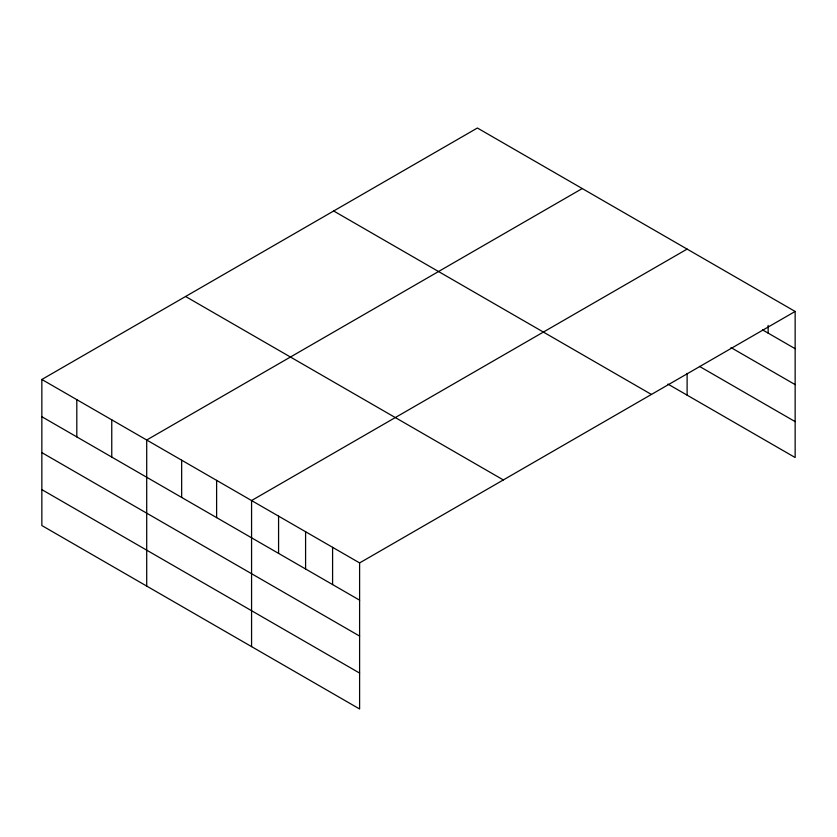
<?xml version="1.0" encoding="UTF-8"?>
<svg xmlns="http://www.w3.org/2000/svg" width="837" height="837" viewBox="0 0 837 837"><rect width="100%" height="100%" fill="white"/><g stroke="black" fill="none" stroke-linecap="round" stroke-linejoin="round"><path stroke-width="1.26" d="M795.15 311.458L477.393 128.009L41.85 379.475L41.85 525.542L359.607 708.991L359.607 562.924L795.15 311.458L795.15 457.525L667.947 384.089M582.259 188.545L146.705 440.011L146.705 586.078M687.114 249.091L251.571 500.547L251.571 646.614M762.517 329.862L795.15 348.705M731.004 347.585L795.15 384.622M699.491 366.397L795.15 421.618M333.67 210.987L651.416 394.447M185.584 296.486L503.33 479.936M41.85 379.475L359.607 562.924M41.85 416.721L359.607 600.171M41.85 452.629L359.607 636.078M41.85 489.624L359.607 673.084M768.146 325.405L768.146 333.116M687.114 373.354L687.114 395.158M332.592 547.325L332.592 584.571M305.589 531.736L305.589 568.982M278.575 516.147L278.575 553.393M216.616 480.365L216.616 517.611M181.66 460.193L181.66 497.44M111.76 419.829L111.76 457.075M76.805 399.647L76.805 436.893"/></g></svg>
